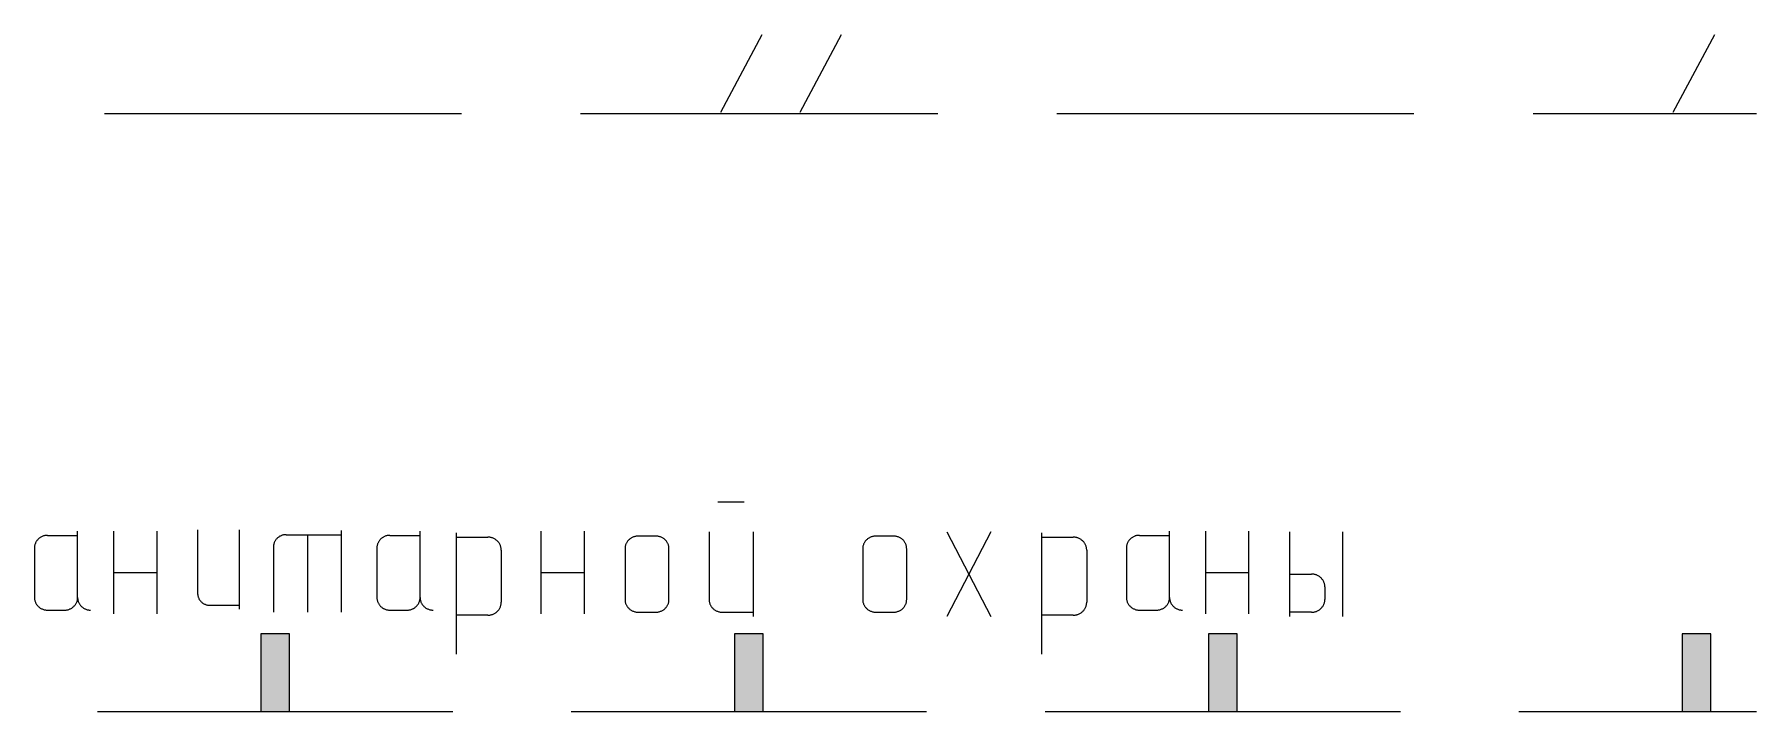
# Model space of a CAD drawing. Extents: x -2918 to -212, y 225 to 5715.
# Drawn here: x -281.47 to -260.65, y 995.12 to 1003.31 of the extents above; entities that cross this region are included whole.
import ezdxf

# ---------------------------------------------------------------- set-up
doc = ezdxf.new("R2010")
doc.units = 0
doc.layers.get('0').update_dxf_attribs({"linetype": 'CONTINUOUS'})

# ---------------------------------------------------------------- blocks, each defined once
blk = doc.blocks.new('УСЛ__ОБОЗНАЧЕНИЯ_ГЕО_2')
at = {"linetype": 'CONTINUOUS'}
for points in [[(197.143, -36.006), (196.797, -36.006), (196.797, -36.949), (197.143, -36.949)], [(202.87, -36.006), (202.524, -36.006), (202.524, -36.949), (202.87, -36.949)], [(208.598, -36.006), (208.252, -36.006), (208.252, -36.949), (208.598, -36.949)], [(214.326, -36.006), (213.98, -36.006), (213.98, -36.949), (214.326, -36.949)]]:
    blk.add_hatch(color=18, dxfattribs=at).paths.add_polyline_path(points)
at = {"color": 18, "linetype": 'CONTINUOUS'}
for p, q in [((202.359, -29.698), (202.859, -28.756)), ((203.316, -29.698), (203.815, -28.756)), ((213.871, -29.698), (214.371, -28.756)), ((194.907, -29.712), (199.224, -29.712)), ((200.663, -29.712), (204.98, -29.712)), ((206.419, -29.712), (210.736, -29.712)), ((212.175, -29.712), (214.877, -29.712)), ((202.641, -34.416), (202.322, -34.416)), ((196.034, -34.749), (196.034, -35.519)), ((196.534, -34.749), (196.534, -35.711)), ((197.77, -34.759), (197.77, -35.745)), ((194.061, -34.968), (194.061, -35.57)), ((194.218, -34.817), (194.583, -34.817)), ((194.583, -35.57), (194.583, -34.767)), ((195.018, -34.766), (195.018, -35.767)), ((195.539, -34.766), (195.539, -35.767)), ((196.95, -34.956), (196.95, -35.745)), ((197.104, -34.809), (197.77, -34.809)), ((197.36, -34.809), (197.36, -35.745)), ((198.201, -34.968), (198.201, -35.57)), ((198.357, -34.817), (198.723, -34.817)), ((198.723, -35.57), (198.723, -34.767)), ((199.158, -34.785), (199.158, -36.255)), ((199.158, -34.838), (199.54, -34.838)), ((200.184, -34.766), (200.184, -35.767)), ((200.705, -34.766), (200.705, -35.767)), ((201.572, -34.825), (201.359, -34.825)), ((202.215, -34.774), (202.215, -35.592)), ((202.747, -34.774), (202.747, -35.797)), ((204.445, -34.825), (204.232, -34.825)), ((205.62, -34.774), (205.088, -35.797)), ((205.088, -34.774), (205.62, -35.797)), ((206.234, -34.785), (206.234, -36.255)), ((206.234, -34.838), (206.616, -34.838)), ((207.26, -34.968), (207.26, -35.57)), ((207.417, -34.817), (207.782, -34.817)), ((207.782, -35.57), (207.782, -34.767)), ((208.217, -34.766), (208.217, -35.767)), ((208.738, -34.766), (208.738, -35.767)), ((209.233, -34.774), (209.233, -35.797)), ((209.871, -34.774), (209.871, -35.797)), ((199.704, -34.995), (199.704, -35.625)), ((201.2, -34.979), (201.2, -35.592)), ((201.731, -35.592), (201.731, -34.979)), ((204.073, -34.979), (204.073, -35.592)), ((204.605, -35.592), (204.605, -34.979)), ((206.78, -34.995), (206.78, -35.625)), ((195.018, -35.266), (195.539, -35.266)), ((200.184, -35.266), (200.705, -35.266)), ((208.217, -35.266), (208.738, -35.266)), ((209.233, -35.286), (209.499, -35.286)), ((209.659, -35.439), (209.659, -35.592)), ((194.218, -35.721), (194.427, -35.721)), ((196.184, -35.663), (196.534, -35.663)), ((198.357, -35.721), (198.566, -35.721)), ((199.54, -35.783), (199.158, -35.783)), ((201.359, -35.746), (201.572, -35.746)), ((202.375, -35.746), (202.747, -35.746)), ((204.232, -35.746), (204.445, -35.746)), ((206.616, -35.783), (206.234, -35.783)), ((207.417, -35.721), (207.626, -35.721)), ((209.499, -35.746), (209.233, -35.746)), ((197.143, -36.006), (196.797, -36.006)), ((196.797, -36.006), (196.797, -36.949)), ((197.143, -36.949), (197.143, -36.006)), ((202.87, -36.006), (202.524, -36.006)), ((202.524, -36.006), (202.524, -36.949)), ((202.87, -36.949), (202.87, -36.006)), ((208.598, -36.006), (208.252, -36.006)), ((208.252, -36.006), (208.252, -36.949)), ((208.598, -36.949), (208.598, -36.006)), ((214.326, -36.006), (213.98, -36.006)), ((213.98, -36.006), (213.98, -36.949)), ((214.326, -36.949), (214.326, -36.006)), ((194.822, -36.949), (199.118, -36.949)), ((196.797, -36.949), (197.143, -36.949)), ((200.55, -36.949), (204.845, -36.949)), ((202.524, -36.949), (202.87, -36.949)), ((206.277, -36.949), (210.573, -36.949)), ((208.252, -36.949), (208.598, -36.949)), ((212.005, -36.949), (214.877, -36.949)), ((213.98, -36.949), (214.326, -36.949))]:
    blk.add_line(p, q, dxfattribs=at)
at = {"color": 18, "linetype": 'CONTINUOUS', "flags": 128}
for points in [[(194.218, -34.817), (194.209, -34.817), (194.201, -34.818), (194.193, -34.819), (194.185, -34.82), (194.177, -34.822), (194.169, -34.824), (194.161, -34.827), (194.154, -34.83), (194.147, -34.833), (194.14, -34.837), (194.132, -34.841), (194.126, -34.846), (194.119, -34.85), (194.113, -34.856), (194.107, -34.861), (194.101, -34.867), (194.096, -34.873), (194.091, -34.879), (194.086, -34.886), (194.082, -34.892), (194.078, -34.899), (194.075, -34.906), (194.072, -34.914), (194.069, -34.921), (194.067, -34.929), (194.065, -34.936), (194.063, -34.944), (194.062, -34.952), (194.061, -34.96), (194.061, -34.968)], [(197.104, -34.809), (197.096, -34.809), (197.088, -34.809), (197.08, -34.81), (197.072, -34.812), (197.064, -34.814), (197.056, -34.816), (197.049, -34.818), (197.042, -34.821), (197.034, -34.825), (197.027, -34.828), (197.02, -34.832), (197.014, -34.837), (197.007, -34.841), (197.001, -34.847), (196.995, -34.852), (196.99, -34.857), (196.984, -34.863), (196.98, -34.87), (196.975, -34.876), (196.971, -34.882), (196.967, -34.889), (196.964, -34.896), (196.96, -34.903), (196.958, -34.911), (196.956, -34.918), (196.954, -34.926), (196.952, -34.933), (196.951, -34.941), (196.95, -34.949), (196.95, -34.956)], [(198.357, -34.817), (198.349, -34.817), (198.341, -34.818), (198.333, -34.819), (198.325, -34.82), (198.317, -34.822), (198.309, -34.824), (198.301, -34.827), (198.294, -34.83), (198.286, -34.833), (198.279, -34.837), (198.272, -34.841), (198.265, -34.846), (198.259, -34.85), (198.252, -34.856), (198.246, -34.861), (198.241, -34.867), (198.235, -34.873), (198.231, -34.879), (198.226, -34.886), (198.222, -34.892), (198.218, -34.899), (198.214, -34.906), (198.211, -34.914), (198.208, -34.921), (198.206, -34.929), (198.204, -34.936), (198.203, -34.944), (198.201, -34.952), (198.201, -34.96), (198.201, -34.968)], [(199.704, -34.995), (199.704, -34.987), (199.703, -34.979), (199.702, -34.971), (199.7, -34.962), (199.698, -34.954), (199.696, -34.946), (199.693, -34.939), (199.69, -34.931), (199.686, -34.924), (199.682, -34.916), (199.677, -34.909), (199.673, -34.903), (199.667, -34.896), (199.662, -34.89), (199.656, -34.884), (199.65, -34.878), (199.643, -34.873), (199.636, -34.868), (199.629, -34.863), (199.622, -34.859), (199.614, -34.855), (199.607, -34.851), (199.599, -34.848), (199.591, -34.845), (199.582, -34.843), (199.574, -34.841), (199.566, -34.84), (199.557, -34.838), (199.549, -34.838), (199.54, -34.838)], [(201.359, -34.825), (201.351, -34.825), (201.342, -34.826), (201.334, -34.827), (201.326, -34.829), (201.318, -34.831), (201.31, -34.833), (201.302, -34.835), (201.294, -34.839), (201.287, -34.842), (201.28, -34.846), (201.272, -34.85), (201.265, -34.854), (201.259, -34.859), (201.252, -34.865), (201.246, -34.87), (201.241, -34.876), (201.235, -34.882), (201.23, -34.888), (201.225, -34.895), (201.221, -34.902), (201.217, -34.909), (201.213, -34.916), (201.21, -34.924), (201.207, -34.931), (201.205, -34.939), (201.203, -34.947), (201.202, -34.955), (201.2, -34.963), (201.2, -34.971), (201.2, -34.979)], [(201.731, -34.979), (201.731, -34.971), (201.731, -34.963), (201.729, -34.955), (201.728, -34.947), (201.726, -34.939), (201.724, -34.931), (201.721, -34.924), (201.718, -34.916), (201.714, -34.909), (201.71, -34.902), (201.706, -34.895), (201.701, -34.888), (201.696, -34.882), (201.69, -34.876), (201.685, -34.87), (201.679, -34.865), (201.672, -34.859), (201.666, -34.854), (201.659, -34.85), (201.652, -34.846), (201.644, -34.842), (201.637, -34.839), (201.629, -34.835), (201.621, -34.833), (201.613, -34.831), (201.605, -34.829), (201.597, -34.827), (201.589, -34.826), (201.58, -34.825), (201.572, -34.825)], [(204.232, -34.825), (204.224, -34.825), (204.216, -34.826), (204.207, -34.827), (204.199, -34.829), (204.191, -34.831), (204.183, -34.833), (204.175, -34.835), (204.168, -34.839), (204.16, -34.842), (204.153, -34.846), (204.145, -34.85), (204.139, -34.854), (204.132, -34.859), (204.126, -34.865), (204.12, -34.87), (204.114, -34.876), (204.108, -34.882), (204.103, -34.888), (204.099, -34.895), (204.094, -34.902), (204.09, -34.909), (204.087, -34.916), (204.083, -34.924), (204.081, -34.931), (204.078, -34.939), (204.076, -34.947), (204.075, -34.955), (204.074, -34.963), (204.073, -34.971), (204.073, -34.979)], [(204.605, -34.979), (204.604, -34.971), (204.604, -34.963), (204.603, -34.955), (204.601, -34.947), (204.599, -34.939), (204.597, -34.931), (204.594, -34.924), (204.591, -34.916), (204.587, -34.909), (204.583, -34.902), (204.579, -34.895), (204.574, -34.888), (204.569, -34.882), (204.564, -34.876), (204.558, -34.87), (204.552, -34.865), (204.545, -34.859), (204.539, -34.854), (204.532, -34.85), (204.525, -34.846), (204.518, -34.842), (204.51, -34.839), (204.502, -34.835), (204.494, -34.833), (204.486, -34.831), (204.478, -34.829), (204.47, -34.827), (204.462, -34.826), (204.453, -34.825), (204.445, -34.825)], [(206.78, -34.995), (206.78, -34.987), (206.779, -34.979), (206.778, -34.971), (206.776, -34.962), (206.774, -34.954), (206.772, -34.946), (206.769, -34.939), (206.766, -34.931), (206.762, -34.924), (206.758, -34.916), (206.754, -34.909), (206.749, -34.903), (206.744, -34.896), (206.738, -34.89), (206.732, -34.884), (206.726, -34.878), (206.719, -34.873), (206.713, -34.868), (206.706, -34.863), (206.698, -34.859), (206.691, -34.855), (206.683, -34.851), (206.675, -34.848), (206.667, -34.845), (206.659, -34.843), (206.65, -34.841), (206.642, -34.84), (206.633, -34.838), (206.625, -34.838), (206.616, -34.838)], [(207.417, -34.817), (207.409, -34.817), (207.4, -34.818), (207.392, -34.819), (207.384, -34.82), (207.376, -34.822), (207.368, -34.824), (207.361, -34.827), (207.353, -34.83), (207.346, -34.833), (207.339, -34.837), (207.332, -34.841), (207.325, -34.846), (207.318, -34.85), (207.312, -34.856), (207.306, -34.861), (207.301, -34.867), (207.295, -34.873), (207.29, -34.879), (207.286, -34.886), (207.281, -34.892), (207.277, -34.899), (207.274, -34.906), (207.271, -34.914), (207.268, -34.921), (207.266, -34.929), (207.264, -34.936), (207.262, -34.944), (207.261, -34.952), (207.261, -34.96), (207.26, -34.968)], [(209.659, -35.439), (209.658, -35.431), (209.658, -35.423), (209.657, -35.415), (209.655, -35.407), (209.653, -35.399), (209.651, -35.392), (209.648, -35.384), (209.645, -35.377), (209.641, -35.369), (209.637, -35.362), (209.633, -35.355), (209.628, -35.349), (209.623, -35.343), (209.618, -35.336), (209.612, -35.33), (209.606, -35.325), (209.599, -35.32), (209.593, -35.315), (209.586, -35.31), (209.579, -35.306), (209.571, -35.302), (209.564, -35.299), (209.556, -35.296), (209.548, -35.293), (209.54, -35.291), (209.532, -35.289), (209.524, -35.287), (209.516, -35.287), (209.507, -35.286), (209.499, -35.286)], [(194.061, -35.57), (194.061, -35.578), (194.062, -35.586), (194.063, -35.594), (194.065, -35.601), (194.067, -35.609), (194.069, -35.616), (194.072, -35.624), (194.075, -35.631), (194.078, -35.638), (194.082, -35.645), (194.086, -35.652), (194.091, -35.659), (194.096, -35.665), (194.101, -35.671), (194.107, -35.677), (194.113, -35.682), (194.119, -35.687), (194.126, -35.692), (194.132, -35.696), (194.14, -35.7), (194.147, -35.704), (194.154, -35.707), (194.161, -35.71), (194.169, -35.713), (194.177, -35.716), (194.185, -35.717), (194.193, -35.719), (194.201, -35.72), (194.209, -35.72), (194.218, -35.721)], [(194.427, -35.721), (194.435, -35.72), (194.443, -35.72), (194.451, -35.719), (194.459, -35.717), (194.467, -35.716), (194.475, -35.713), (194.483, -35.71), (194.49, -35.707), (194.498, -35.704), (194.505, -35.7), (194.512, -35.696), (194.519, -35.692), (194.525, -35.687), (194.531, -35.682), (194.537, -35.677), (194.543, -35.671), (194.548, -35.665), (194.553, -35.659), (194.558, -35.652), (194.562, -35.645), (194.566, -35.638), (194.57, -35.631), (194.573, -35.624), (194.576, -35.616), (194.578, -35.609), (194.58, -35.601), (194.581, -35.594), (194.582, -35.586), (194.583, -35.578), (194.583, -35.57), (194.583, -35.578), (194.584, -35.586), (194.585, -35.594), (194.587, -35.601), (194.589, -35.609), (194.591, -35.616), (194.594, -35.624), (194.597, -35.631), (194.6, -35.638), (194.604, -35.645), (194.608, -35.652), (194.613, -35.659), (194.618, -35.665), (194.623, -35.671), (194.629, -35.677), (194.635, -35.682), (194.641, -35.687), (194.648, -35.692), (194.655, -35.696), (194.662, -35.7), (194.669, -35.704), (194.676, -35.707), (194.684, -35.71), (194.691, -35.713), (194.699, -35.716), (194.707, -35.717), (194.715, -35.719), (194.723, -35.72), (194.731, -35.72), (194.74, -35.721)], [(196.034, -35.519), (196.034, -35.526), (196.035, -35.534), (196.036, -35.541), (196.037, -35.548), (196.039, -35.556), (196.041, -35.563), (196.044, -35.57), (196.047, -35.577), (196.05, -35.584), (196.054, -35.591), (196.058, -35.597), (196.063, -35.603), (196.067, -35.609), (196.072, -35.615), (196.078, -35.621), (196.083, -35.626), (196.09, -35.631), (196.096, -35.635), (196.102, -35.639), (196.109, -35.643), (196.116, -35.647), (196.123, -35.65), (196.13, -35.653), (196.137, -35.656), (196.145, -35.658), (196.153, -35.66), (196.16, -35.661), (196.168, -35.662), (196.176, -35.663), (196.184, -35.663)], [(198.201, -35.57), (198.201, -35.578), (198.201, -35.586), (198.203, -35.594), (198.204, -35.601), (198.206, -35.609), (198.208, -35.616), (198.211, -35.624), (198.214, -35.631), (198.218, -35.638), (198.222, -35.645), (198.226, -35.652), (198.231, -35.659), (198.235, -35.665), (198.241, -35.671), (198.246, -35.677), (198.252, -35.682), (198.259, -35.687), (198.265, -35.692), (198.272, -35.696), (198.279, -35.7), (198.286, -35.704), (198.294, -35.707), (198.301, -35.71), (198.309, -35.713), (198.317, -35.716), (198.325, -35.717), (198.333, -35.719), (198.341, -35.72), (198.349, -35.72), (198.357, -35.721)], [(198.566, -35.721), (198.574, -35.72), (198.583, -35.72), (198.591, -35.719), (198.599, -35.717), (198.607, -35.716), (198.615, -35.713), (198.622, -35.71), (198.63, -35.707), (198.637, -35.704), (198.644, -35.7), (198.651, -35.696), (198.658, -35.692), (198.665, -35.687), (198.671, -35.682), (198.677, -35.677), (198.683, -35.671), (198.688, -35.665), (198.693, -35.659), (198.697, -35.652), (198.702, -35.645), (198.706, -35.638), (198.709, -35.631), (198.712, -35.624), (198.715, -35.616), (198.717, -35.609), (198.719, -35.601), (198.721, -35.594), (198.722, -35.586), (198.722, -35.578), (198.723, -35.57), (198.723, -35.578), (198.723, -35.586), (198.725, -35.594), (198.726, -35.601), (198.728, -35.609), (198.73, -35.616), (198.733, -35.624), (198.736, -35.631), (198.74, -35.638), (198.744, -35.645), (198.748, -35.652), (198.753, -35.659), (198.758, -35.665), (198.763, -35.671), (198.769, -35.677), (198.774, -35.682), (198.781, -35.687), (198.787, -35.692), (198.794, -35.696), (198.801, -35.7), (198.808, -35.704), (198.816, -35.707), (198.823, -35.71), (198.831, -35.713), (198.839, -35.716), (198.847, -35.717), (198.855, -35.719), (198.863, -35.72), (198.871, -35.72), (198.879, -35.721)], [(201.2, -35.592), (201.2, -35.6), (201.2, -35.608), (201.202, -35.616), (201.203, -35.624), (201.205, -35.632), (201.207, -35.64), (201.21, -35.647), (201.213, -35.655), (201.217, -35.662), (201.221, -35.669), (201.225, -35.676), (201.23, -35.682), (201.235, -35.689), (201.241, -35.695), (201.246, -35.701), (201.252, -35.706), (201.259, -35.712), (201.265, -35.716), (201.272, -35.721), (201.28, -35.725), (201.287, -35.729), (201.294, -35.732), (201.302, -35.735), (201.31, -35.738), (201.318, -35.74), (201.326, -35.742), (201.334, -35.744), (201.342, -35.745), (201.351, -35.745), (201.359, -35.746)], [(201.572, -35.746), (201.58, -35.745), (201.589, -35.745), (201.597, -35.744), (201.605, -35.742), (201.613, -35.74), (201.621, -35.738), (201.629, -35.735), (201.637, -35.732), (201.644, -35.729), (201.652, -35.725), (201.659, -35.721), (201.666, -35.716), (201.672, -35.712), (201.679, -35.706), (201.685, -35.701), (201.69, -35.695), (201.696, -35.689), (201.701, -35.682), (201.706, -35.676), (201.71, -35.669), (201.714, -35.662), (201.718, -35.655), (201.721, -35.647), (201.724, -35.64), (201.726, -35.632), (201.728, -35.624), (201.729, -35.616), (201.731, -35.608), (201.731, -35.6), (201.731, -35.592)], [(202.215, -35.592), (202.216, -35.6), (202.216, -35.608), (202.217, -35.616), (202.219, -35.624), (202.221, -35.632), (202.223, -35.64), (202.226, -35.647), (202.229, -35.655), (202.233, -35.662), (202.237, -35.669), (202.241, -35.676), (202.246, -35.682), (202.251, -35.689), (202.256, -35.695), (202.262, -35.701), (202.268, -35.706), (202.274, -35.712), (202.281, -35.716), (202.288, -35.721), (202.295, -35.725), (202.302, -35.729), (202.31, -35.732), (202.317, -35.735), (202.325, -35.738), (202.333, -35.74), (202.342, -35.742), (202.35, -35.744), (202.358, -35.745), (202.366, -35.745), (202.375, -35.746)], [(204.073, -35.592), (204.073, -35.6), (204.074, -35.608), (204.075, -35.616), (204.076, -35.624), (204.078, -35.632), (204.081, -35.64), (204.083, -35.647), (204.087, -35.655), (204.09, -35.662), (204.094, -35.669), (204.099, -35.676), (204.103, -35.682), (204.108, -35.689), (204.114, -35.695), (204.12, -35.701), (204.126, -35.706), (204.132, -35.712), (204.139, -35.716), (204.145, -35.721), (204.153, -35.725), (204.16, -35.729), (204.168, -35.732), (204.175, -35.735), (204.183, -35.738), (204.191, -35.74), (204.199, -35.742), (204.207, -35.744), (204.216, -35.745), (204.224, -35.745), (204.232, -35.746)], [(204.445, -35.746), (204.453, -35.745), (204.462, -35.745), (204.47, -35.744), (204.478, -35.742), (204.486, -35.74), (204.494, -35.738), (204.502, -35.735), (204.51, -35.732), (204.518, -35.729), (204.525, -35.725), (204.532, -35.721), (204.539, -35.716), (204.545, -35.712), (204.552, -35.706), (204.558, -35.701), (204.564, -35.695), (204.569, -35.689), (204.574, -35.682), (204.579, -35.676), (204.583, -35.669), (204.587, -35.662), (204.591, -35.655), (204.594, -35.647), (204.597, -35.64), (204.599, -35.632), (204.601, -35.624), (204.603, -35.616), (204.604, -35.608), (204.604, -35.6), (204.605, -35.592)], [(207.26, -35.57), (207.261, -35.578), (207.261, -35.586), (207.262, -35.594), (207.264, -35.601), (207.266, -35.609), (207.268, -35.616), (207.271, -35.624), (207.274, -35.631), (207.277, -35.638), (207.281, -35.645), (207.286, -35.652), (207.29, -35.659), (207.295, -35.665), (207.301, -35.671), (207.306, -35.677), (207.312, -35.682), (207.318, -35.687), (207.325, -35.692), (207.332, -35.696), (207.339, -35.7), (207.346, -35.704), (207.353, -35.707), (207.361, -35.71), (207.368, -35.713), (207.376, -35.716), (207.384, -35.717), (207.392, -35.719), (207.4, -35.72), (207.409, -35.72), (207.417, -35.721)], [(207.626, -35.721), (207.634, -35.72), (207.642, -35.72), (207.65, -35.719), (207.658, -35.717), (207.666, -35.716), (207.674, -35.713), (207.682, -35.71), (207.689, -35.707), (207.697, -35.704), (207.704, -35.7), (207.711, -35.696), (207.718, -35.692), (207.724, -35.687), (207.731, -35.682), (207.737, -35.677), (207.742, -35.671), (207.747, -35.665), (207.752, -35.659), (207.757, -35.652), (207.761, -35.645), (207.765, -35.638), (207.769, -35.631), (207.772, -35.624), (207.775, -35.616), (207.777, -35.609), (207.779, -35.601), (207.78, -35.594), (207.782, -35.586), (207.782, -35.578), (207.782, -35.57), (207.783, -35.578), (207.783, -35.586), (207.784, -35.594), (207.786, -35.601), (207.788, -35.609), (207.79, -35.616), (207.793, -35.624), (207.796, -35.631), (207.799, -35.638), (207.803, -35.645), (207.808, -35.652), (207.812, -35.659), (207.817, -35.665), (207.823, -35.671), (207.828, -35.677), (207.834, -35.682), (207.84, -35.687), (207.847, -35.692), (207.854, -35.696), (207.861, -35.7), (207.868, -35.704), (207.875, -35.707), (207.883, -35.71), (207.89, -35.713), (207.898, -35.716), (207.906, -35.717), (207.914, -35.719), (207.923, -35.72), (207.931, -35.72), (207.939, -35.721)], [(209.499, -35.746), (209.507, -35.746), (209.516, -35.745), (209.524, -35.744), (209.532, -35.743), (209.54, -35.741), (209.548, -35.738), (209.556, -35.736), (209.564, -35.732), (209.571, -35.729), (209.579, -35.725), (209.586, -35.721), (209.593, -35.717), (209.599, -35.712), (209.606, -35.706), (209.612, -35.701), (209.618, -35.695), (209.623, -35.689), (209.628, -35.683), (209.633, -35.676), (209.637, -35.669), (209.641, -35.662), (209.645, -35.655), (209.648, -35.648), (209.651, -35.64), (209.653, -35.632), (209.655, -35.624), (209.657, -35.617), (209.658, -35.609), (209.658, -35.601), (209.659, -35.592)], [(199.54, -35.783), (199.549, -35.783), (199.557, -35.782), (199.566, -35.781), (199.574, -35.779), (199.582, -35.777), (199.591, -35.775), (199.599, -35.772), (199.607, -35.769), (199.614, -35.766), (199.622, -35.762), (199.629, -35.757), (199.636, -35.753), (199.643, -35.748), (199.65, -35.742), (199.656, -35.737), (199.662, -35.731), (199.667, -35.724), (199.673, -35.718), (199.677, -35.711), (199.682, -35.704), (199.686, -35.697), (199.69, -35.689), (199.693, -35.682), (199.696, -35.674), (199.698, -35.666), (199.7, -35.658), (199.702, -35.65), (199.703, -35.642), (199.704, -35.634), (199.704, -35.625)], [(206.616, -35.783), (206.625, -35.783), (206.633, -35.782), (206.642, -35.781), (206.65, -35.779), (206.659, -35.777), (206.667, -35.775), (206.675, -35.772), (206.683, -35.769), (206.691, -35.766), (206.698, -35.762), (206.706, -35.757), (206.713, -35.753), (206.719, -35.748), (206.726, -35.742), (206.732, -35.737), (206.738, -35.731), (206.744, -35.724), (206.749, -35.718), (206.754, -35.711), (206.758, -35.704), (206.762, -35.697), (206.766, -35.689), (206.769, -35.682), (206.772, -35.674), (206.774, -35.666), (206.776, -35.658), (206.778, -35.65), (206.779, -35.642), (206.78, -35.634), (206.78, -35.625)]]:
    blk.add_lwpolyline(points, dxfattribs=at)

msp = doc.modelspace()

# ---------------------------------------------------------------- block references
msp.add_blockref('УСЛ__ОБОЗНАЧЕНИЯ_ГЕО_2', (-475.527, 1032.066))

doc.saveas('drawing.dxf')
